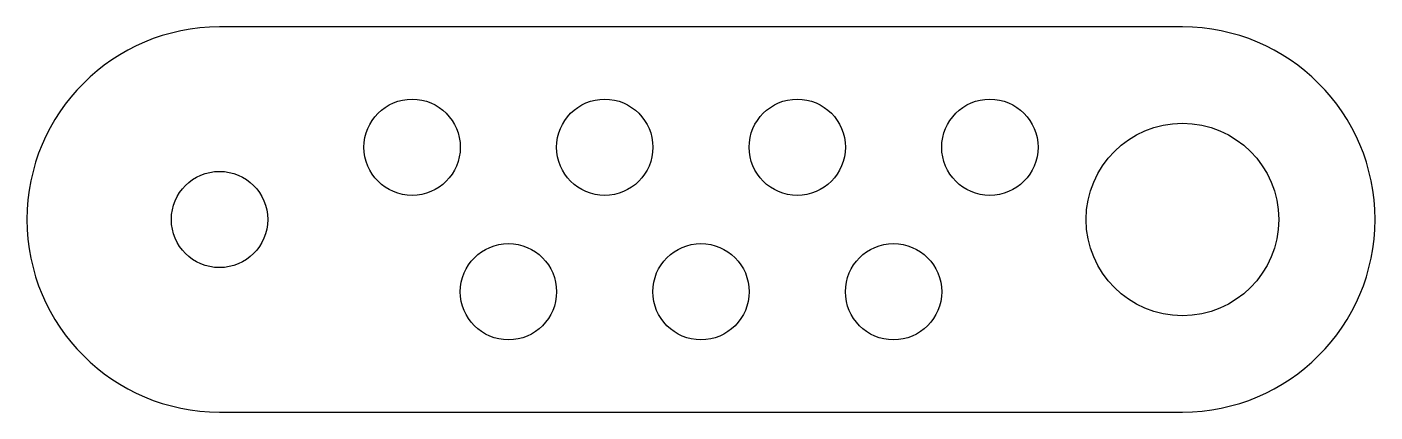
# Model space of a CAD drawing. Header units: inches. Extents: x 2 to 5.5, y 2 to 3.
import ezdxf

# ---------------------------------------------------------------- set-up
doc = ezdxf.new("R2010")
doc.units = ezdxf.units.IN
doc.header["$MEASUREMENT"] = 0
doc.layers.get('0').update_dxf_attribs({"linetype": 'CONTINUOUS'})

msp = doc.modelspace()

# ---------------------------------------------------------------- linework, layer by layer
for p, q in [((5, 3, 0.125), (2.5, 3, 0.125)), ((2.5, 2, 0.125), (5, 2, 0.125))]:
    msp.add_line(p, q)
for centre, radius in [((3, 2.6875), 0.125), ((3.5, 2.6875), 0.125), ((4, 2.6876), 0.125), ((4.5, 2.6875), 0.125), ((5, 2.5), 0.25), ((2.5, 2.5), 0.125), ((3.25, 2.3125), 0.125), ((3.75, 2.3125), 0.125), ((4.25, 2.3125), 0.125)]:
    msp.add_circle(centre, radius)
for centre, start, end in [((2.5, 2.5, 0.125), 90, 270), ((5, 2.5, 0.125), 270, 90)]:
    msp.add_arc(centre, 0.5, start, end)

doc.saveas('drawing.dxf')
